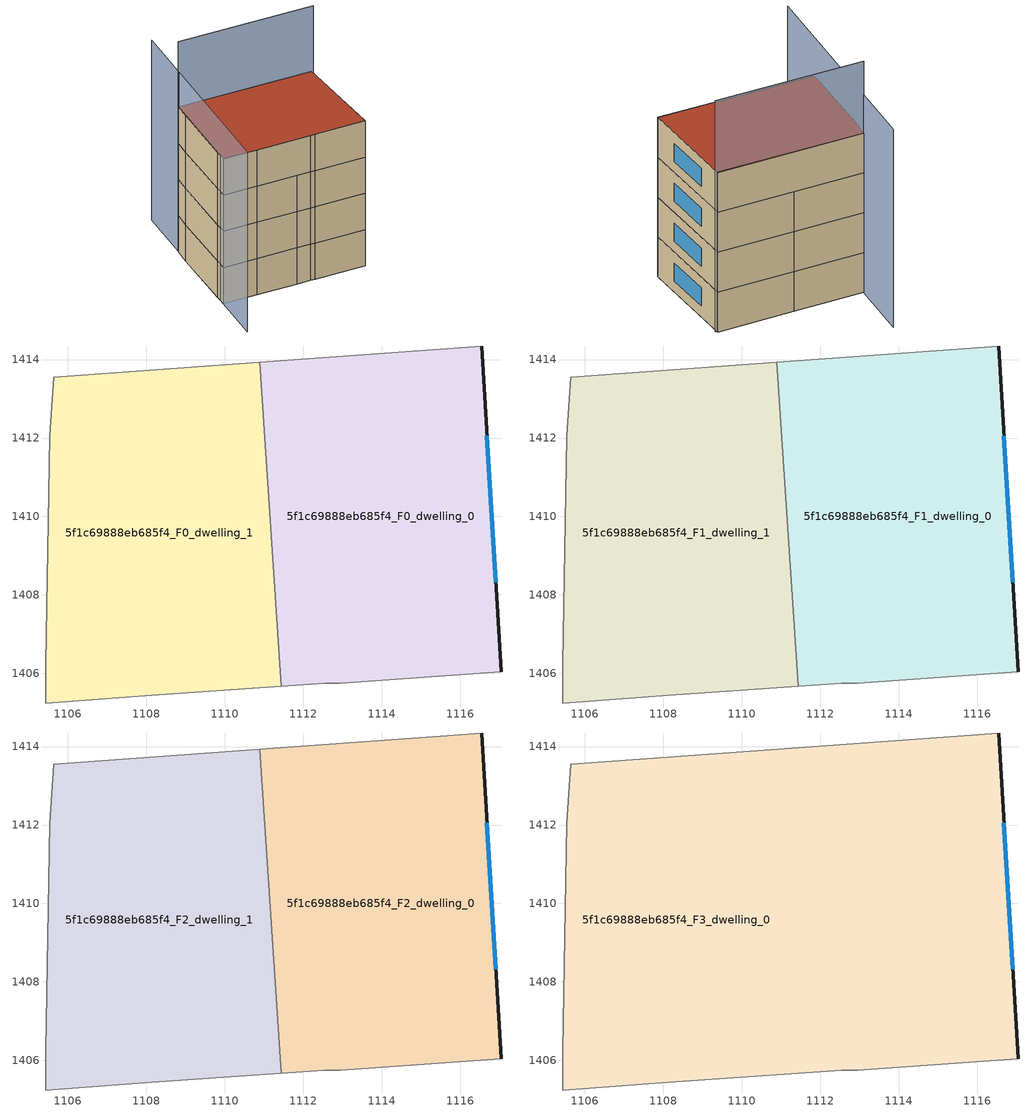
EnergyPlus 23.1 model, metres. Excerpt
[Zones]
5f1c69888eb685f4_F0_dwelling_0
 floor ground (EU_floor_Construction): 1116.55,1414.35 1117.05,1406.04 1112.94,1405.74 1112.54,1405.74 1111.44,1405.67 1110.89,1413.93 z0
 wall outside (EU_wall_Construction): 1117.05,1406.04 1116.55,1414.35 z0:3
 wall adiabatic (EU_wall_Construction): 1111.44,1405.67 1112.54,1405.74 1112.94,1405.74 1117.05,1406.04 / 1116.55,1414.35 1110.89,1413.93 z0:3
 wall to 5f1c69888eb685f4_F0_dwelling_1 (EU_wall_Construction): 1110.89,1413.93 1111.44,1405.67 z0:3
 window (EU_Window_Construction): 1116.91,1408.33 1116.69,1412.06 z0.83:2.17
5f1c69888eb685f4_F0_dwelling_1
 floor ground (EU_floor_Construction): 1110.89,1413.93 1111.44,1405.67 1108.14,1405.44 1105.44,1405.24 1105.44,1406.24 1105.54,1412.05 1105.64,1413.55 z0
 wall adiabatic (EU_wall_Construction): 1110.89,1413.93 1105.64,1413.55 1105.54,1412.05 1105.44,1406.24 1105.44,1405.24 1108.14,1405.44 1111.44,1405.67 z0:3
5f1c69888eb685f4_F1_dwelling_0
 floor to 5f1c69888eb685f4_F0_dwelling_0 (EU_floor_Construction): 1116.55,1414.35 1117.05,1406.04 1112.94,1405.74 1112.54,1405.74 1111.44,1405.67 1110.89,1413.93 z3
 wall outside (EU_wall_Construction): 1117.05,1406.04 1116.55,1414.35 z3:6
 wall adiabatic (EU_wall_Construction): 1111.44,1405.67 1112.54,1405.74 1112.94,1405.74 1117.05,1406.04 / 1116.55,1414.35 1110.89,1413.93 z3:6
 wall to 5f1c69888eb685f4_F1_dwelling_1 (EU_wall_Construction): 1110.89,1413.93 1111.44,1405.67 z3:6
 window (EU_Window_Construction): 1116.91,1408.33 1116.69,1412.06 z3.83:5.17
5f1c69888eb685f4_F1_dwelling_1
 floor to 5f1c69888eb685f4_F0_dwelling_1 (EU_floor_Construction): 1110.89,1413.93 1111.44,1405.67 1108.14,1405.44 1105.44,1405.24 1105.44,1406.24 1105.54,1412.05 1105.64,1413.55 z3
 wall adiabatic (EU_wall_Construction): 1110.89,1413.93 1105.64,1413.55 1105.54,1412.05 1105.44,1406.24 1105.44,1405.24 1108.14,1405.44 1111.44,1405.67 z3:6
5f1c69888eb685f4_F2_dwelling_0
 floor to 5f1c69888eb685f4_F1_dwelling_0 (EU_floor_Construction): 1116.55,1414.35 1117.05,1406.04 1112.94,1405.74 1112.54,1405.74 1111.44,1405.67 1110.89,1413.93 z6
 wall outside (EU_wall_Construction): 1117.05,1406.04 1116.55,1414.35 z6:9
 wall adiabatic (EU_wall_Construction): 1111.44,1405.67 1112.54,1405.74 1112.94,1405.74 1117.05,1406.04 / 1116.55,1414.35 1110.89,1413.93 z6:9
 wall to 5f1c69888eb685f4_F2_dwelling_1 (EU_wall_Construction): 1110.89,1413.93 1111.44,1405.67 z6:9
 window (EU_Window_Construction): 1116.91,1408.33 1116.69,1412.06 z6.83:8.17
5f1c69888eb685f4_F2_dwelling_1
 floor to 5f1c69888eb685f4_F1_dwelling_1 (EU_floor_Construction): 1110.89,1413.93 1111.44,1405.67 1108.14,1405.44 1105.44,1405.24 1105.44,1406.24 1105.54,1412.05 1105.64,1413.55 z6
 wall adiabatic (EU_wall_Construction): 1110.89,1413.93 1105.64,1413.55 1105.54,1412.05 1105.44,1406.24 1105.44,1405.24 1108.14,1405.44 1111.44,1405.67 z6:9
5f1c69888eb685f4_F3_dwelling_0
 floor to 5f1c69888eb685f4_F2_dwelling_0 (EU_floor_Construction): 1116.55,1414.35 1117.05,1406.04 1112.94,1405.74 1112.54,1405.74 1111.44,1405.67 1110.89,1413.93 z9
 floor to 5f1c69888eb685f4_F2_dwelling_1 (EU_floor_Construction): 1110.89,1413.93 1111.44,1405.67 1108.14,1405.44 1105.44,1405.24 1105.44,1406.24 1105.54,1412.05 1105.64,1413.55 z9
 wall outside (EU_wall_Construction): 1117.05,1406.04 1116.55,1414.35 z9:12
 wall adiabatic (EU_wall_Construction): 1116.55,1414.35 1105.64,1413.55 1105.54,1412.05 1105.44,1406.24 1105.44,1405.24 1108.14,1405.44 1112.54,1405.74 1112.94,1405.74 1117.05,1406.04 z9:12
 window (EU_Window_Construction): 1116.91,1408.33 1116.69,1412.06 z9.83:11.17
 roof outside (EU_roof_Construction): 1117.05,1406.04 1116.55,1414.35 1105.64,1413.55 1105.54,1412.05 1105.44,1406.24 1105.44,1405.24 1108.14,1405.44 1112.54,1405.74 1112.94,1405.74 z12
shading: 1105.83,1418.55 1105.26,1400.77 z0:14.9; 1116.66,1414.24 1105.64,1413.55 z0:17.4
[Building]
EU S2 Campaign: North Axis=0; Terrain=City; Solar Distribution=FullExterior
[Site:Location]
Lyon-Bron: Latitude=45.75; Longitude=5; Time Zone=1; Elevation=198
[SizingPeriod:WeatherFileDays]
AnnualSizingPeriod: Begin Month=1; Begin Day of Month=1; End Month=12; End Day of Month=31; Day of Week for Start Day=Monday; Use Weather File Daylight Saving Period=No; Use Weather File Rain and Snow Indicators=No
[MATERIAL]
EU_InternalMass_Material: Roughness=MediumRough; Thickness=0.1; Conductivity=1; Density=1800; Specific Heat=900; Thermal Absorptance=0.9; Solar Absorptance=0.7; Visible Absorptance=0.7
[MATERIAL:NOMASS] Roughness=MediumRough; Thermal Absorptance=0.9; Solar Absorptance=0.7; Visible Absorptance=0.7
Name | Thermal Resistance
EU_wall_NoMass | 0.87146
EU_roof_NoMass | 0.842276
EU_floor_NoMass | 0.496999
[WINDOWMATERIAL:SIMPLEGLAZINGSYSTEM]
EU_Window_SimpleGlazing: UFactor=2.2525; Solar Heat Gain Coefficient=0.76; Visible Transmittance=0.76
[CONSTRUCTION]
EU_wall_Construction: EU_wall_NoMass
EU_roof_Construction: EU_roof_NoMass
EU_floor_Construction: EU_floor_NoMass
EU_Window_Construction: EU_Window_SimpleGlazing
EU_InternalMass_Construction: EU_InternalMass_Material
[ZONE] Type=1; Multiplier=1; Ceiling Height=autocalculate; Floor Area=autocalculate; Part of Total Floor Area=Yes
Name | Volume
5f1c69888eb685f4_F0_dwelling_0; 5f1c69888eb685f4_F1_dwelling_0; 5f1c69888eb685f4_F2_dwelling_0 | 140.862
5f1c69888eb685f4_F3_dwelling_0 | 281.736
5f1c69888eb685f4_F0_dwelling_1; 5f1c69888eb685f4_F1_dwelling_1; 5f1c69888eb685f4_F2_dwelling_1 | 140.865
[INTERNALMASS] Construction=EU_InternalMass_Construction
Name | Zone or ZoneList | Surface Area
5f1c69888eb685f4_F0_dwelling_0_EU_InternalMass | 5f1c69888eb685f4_F0_dwelling_0 | 46.9541
5f1c69888eb685f4_F0_dwelling_1_EU_InternalMass | 5f1c69888eb685f4_F0_dwelling_1 | 46.955
5f1c69888eb685f4_F1_dwelling_0_EU_InternalMass | 5f1c69888eb685f4_F1_dwelling_0 | 46.9541
5f1c69888eb685f4_F1_dwelling_1_EU_InternalMass | 5f1c69888eb685f4_F1_dwelling_1 | 46.955
5f1c69888eb685f4_F2_dwelling_0_EU_InternalMass | 5f1c69888eb685f4_F2_dwelling_0 | 46.9541
5f1c69888eb685f4_F2_dwelling_1_EU_InternalMass | 5f1c69888eb685f4_F2_dwelling_1 | 46.955
5f1c69888eb685f4_F3_dwelling_0_EU_InternalMass | 5f1c69888eb685f4_F3_dwelling_0 | 93.9119
[OTHEREQUIPMENT] Fuel Type=Electricity; Design Level Calculation Method=Watts/Area; Power per Zone Floor Area=1; Fraction Latent=0; Fraction Radiant=0; Fraction Lost=0; Carbon Dioxide Generation Rate=0; EndUse Subcategory=EU_Step8_InternalGains
Name | Zone or ZoneList or Space or SpaceList | Schedule
EU_Step8_InternalGain_5f1c69888eb685f4_F0_dwelling_0_f000 | 5f1c69888eb685f4_F0_dwelling_0 | EU_Step8_GainSchedule_5f1c69888eb685f4_F0_dwelling_0_f000
EU_Step8_InternalGain_5f1c69888eb685f4_F0_dwelling_1_f000 | 5f1c69888eb685f4_F0_dwelling_1 | EU_Step8_GainSchedule_5f1c69888eb685f4_F0_dwelling_1_f000
EU_Step8_InternalGain_5f1c69888eb685f4_F1_dwelling_0_f000 | 5f1c69888eb685f4_F1_dwelling_0 | EU_Step8_GainSchedule_5f1c69888eb685f4_F1_dwelling_0_f000
EU_Step8_InternalGain_5f1c69888eb685f4_F1_dwelling_1_f000 | 5f1c69888eb685f4_F1_dwelling_1 | EU_Step8_GainSchedule_5f1c69888eb685f4_F1_dwelling_1_f000
EU_Step8_InternalGain_5f1c69888eb685f4_F2_dwelling_0_f000 | 5f1c69888eb685f4_F2_dwelling_0 | EU_Step8_GainSchedule_5f1c69888eb685f4_F2_dwelling_0_f000
EU_Step8_InternalGain_5f1c69888eb685f4_F2_dwelling_1_f000 | 5f1c69888eb685f4_F2_dwelling_1 | EU_Step8_GainSchedule_5f1c69888eb685f4_F2_dwelling_1_f000
EU_Step8_InternalGain_5f1c69888eb685f4_F3_dwelling_0_f000 | 5f1c69888eb685f4_F3_dwelling_0 | EU_Step8_GainSchedule_5f1c69888eb685f4_F3_dwelling_0_f000
[ZONEVENTILATION:DESIGNFLOWRATE] Schedule=EU_AlwaysOn; Design Flow Rate Calculation Method=AirChanges/Hour; Air Changes per Hour=0.425; Ventilation Type=Natural; Fan Pressure Rise=0; Fan Total Efficiency=1; Constant Term Coefficient=1; Temperature Term Coefficient=0; Velocity Term Coefficient=0; Velocity Squared Term Coefficient=0; Minimum Indoor Temperature=-100; Maximum Indoor Temperature=100; Delta Temperature=-100; Minimum Outdoor Temperature=-100; Maximum Outdoor Temperature=100; Maximum Wind Speed=40
Name | Zone or ZoneList or Space or SpaceList
EU_ConstantAir_5f1c69888eb685f4_F0_dwelling_0 | 5f1c69888eb685f4_F0_dwelling_0
EU_ConstantAir_5f1c69888eb685f4_F0_dwelling_1 | 5f1c69888eb685f4_F0_dwelling_1
EU_ConstantAir_5f1c69888eb685f4_F1_dwelling_0 | 5f1c69888eb685f4_F1_dwelling_0
EU_ConstantAir_5f1c69888eb685f4_F1_dwelling_1 | 5f1c69888eb685f4_F1_dwelling_1
EU_ConstantAir_5f1c69888eb685f4_F2_dwelling_0 | 5f1c69888eb685f4_F2_dwelling_0
EU_ConstantAir_5f1c69888eb685f4_F2_dwelling_1 | 5f1c69888eb685f4_F2_dwelling_1
EU_ConstantAir_5f1c69888eb685f4_F3_dwelling_0 | 5f1c69888eb685f4_F3_dwelling_0
[HVACTEMPLATE:THERMOSTAT] Constant Heating Setpoint=20; Constant Cooling Setpoint=50
EU_HeatOnly_5f1c69888eb685f4_F0_dwelling_0; EU_HeatOnly_5f1c69888eb685f4_F0_dwelling_1; EU_HeatOnly_5f1c69888eb685f4_F1_dwelling_0; EU_HeatOnly_5f1c69888eb685f4_F1_dwelling_1; EU_HeatOnly_5f1c69888eb685f4_F2_dwelling_0; EU_HeatOnly_5f1c69888eb685f4_F2_dwelling_1; EU_HeatOnly_5f1c69888eb685f4_F3_dwelling_0
[HVACTEMPLATE:ZONE:IDEALLOADSAIRSYSTEM] System Availability Schedule=EU_AlwaysOn; Maximum Heating Supply Air Temperature=50; Minimum Cooling Supply Air Temperature=13; Maximum Heating Supply Air Humidity Ratio=0.0156; Minimum Cooling Supply Air Humidity Ratio=0.0077; Heating Limit=NoLimit; Cooling Limit=NoLimit; Heating Availability Schedule=EU_AlwaysOn; Cooling Availability Schedule=EU_CoolingOff; Dehumidification Control Type=ConstantSensibleHeatRatio; Cooling Sensible Heat Ratio=0.7; Dehumidification Setpoint=60; Humidification Control Type=None; Humidification Setpoint=30; Outdoor Air Method=None; Outdoor Air Flow Rate per Person=0.00944; Outdoor Air Flow Rate per Zone Floor Area=0; Outdoor Air Flow Rate per Zone=0; Demand Controlled Ventilation Type=None; Outdoor Air Economizer Type=NoEconomizer; Heat Recovery Type=None; Sensible Heat Recovery Effectiveness=0.7; Latent Heat Recovery Effectiveness=0.65
Name | Template Thermostat
5f1c69888eb685f4_F0_dwelling_0 | EU_HeatOnly_5f1c69888eb685f4_F0_dwelling_0
5f1c69888eb685f4_F0_dwelling_1 | EU_HeatOnly_5f1c69888eb685f4_F0_dwelling_1
5f1c69888eb685f4_F1_dwelling_0 | EU_HeatOnly_5f1c69888eb685f4_F1_dwelling_0
5f1c69888eb685f4_F1_dwelling_1 | EU_HeatOnly_5f1c69888eb685f4_F1_dwelling_1
5f1c69888eb685f4_F2_dwelling_0 | EU_HeatOnly_5f1c69888eb685f4_F2_dwelling_0
5f1c69888eb685f4_F2_dwelling_1 | EU_HeatOnly_5f1c69888eb685f4_F2_dwelling_1
5f1c69888eb685f4_F3_dwelling_0 | EU_HeatOnly_5f1c69888eb685f4_F3_dwelling_0
[SIZING:ZONE] Zone Cooling Design Supply Air Temperature Input Method=SupplyAirTemperature; Zone Cooling Design Supply Air Temperature=13; Zone Heating Design Supply Air Temperature Input Method=SupplyAirTemperature; Zone Heating Design Supply Air Temperature=50; Zone Cooling Design Supply Air Humidity Ratio=0.008; Zone Heating Design Supply Air Humidity Ratio=0.008; Cooling Design Air Flow Method=DesignDay; Cooling Design Air Flow Rate=0; Cooling Minimum Air Flow per Zone Floor Area=0.000762; Cooling Minimum Air Flow=0; Cooling Minimum Air Flow Fraction=0.2; Heating Design Air Flow Method=DesignDay; Heating Design Air Flow Rate=0; Heating Maximum Air Flow per Zone Floor Area=0.002032; Heating Maximum Air Flow=0.141576; Heating Maximum Air Flow Fraction=0.3; Account for Dedicated Outdoor Air System=No; Dedicated Outdoor Air System Control Strategy=NeutralSupplyAir; Dedicated Outdoor Air Low Setpoint Temperature for Design=autosize; Dedicated Outdoor Air High Setpoint Temperature for Design=autosize; Zone Load Sizing Method=Sensible Load Only No Latent Load; Zone Latent Cooling Design Supply Air Humidity Ratio Input Method=HumidityRatioDifference; Zone Cooling Design Supply Air Humidity Ratio Difference=0.005; Zone Latent Heating Design Supply Air Humidity Ratio Input Method=HumidityRatioDifference; Zone Humidification Design Supply Air Humidity Ratio Difference=0.005
5f1c69888eb685f4_F0_dwelling_0; 5f1c69888eb685f4_F0_dwelling_1; 5f1c69888eb685f4_F1_dwelling_0; 5f1c69888eb685f4_F1_dwelling_1; 5f1c69888eb685f4_F2_dwelling_0; 5f1c69888eb685f4_F2_dwelling_1; 5f1c69888eb685f4_F3_dwelling_0
[SCHEDULE:CONSTANT]
Name | Hourly Value
EU_AlwaysOn | 1
EU_CoolingOff | 0
[SCHEDULE:FILE] Column Number=1; Rows to Skip at Top=0; Number of Hours of Data=8760; Column Separator=Comma; Interpolate to Timestep=No; Minutes per Item=60; Adjust Schedule for Daylight Savings=Yes
Name | File
EU_Step8_GainSchedule_5f1c69888eb685f4_F0_dwelling_0_f000 | ../../schedules/5f1c69888eb685f4/5f1c69888eb685f4_F0_dwelling_0_f000_gain.csv
EU_Step8_GainSchedule_5f1c69888eb685f4_F0_dwelling_1_f000 | ../../schedules/5f1c69888eb685f4/5f1c69888eb685f4_F0_dwelling_1_f000_gain.csv
EU_Step8_GainSchedule_5f1c69888eb685f4_F1_dwelling_0_f000 | ../../schedules/5f1c69888eb685f4/5f1c69888eb685f4_F1_dwelling_0_f000_gain.csv
EU_Step8_GainSchedule_5f1c69888eb685f4_F1_dwelling_1_f000 | ../../schedules/5f1c69888eb685f4/5f1c69888eb685f4_F1_dwelling_1_f000_gain.csv
EU_Step8_GainSchedule_5f1c69888eb685f4_F2_dwelling_0_f000 | ../../schedules/5f1c69888eb685f4/5f1c69888eb685f4_F2_dwelling_0_f000_gain.csv
EU_Step8_GainSchedule_5f1c69888eb685f4_F2_dwelling_1_f000 | ../../schedules/5f1c69888eb685f4/5f1c69888eb685f4_F2_dwelling_1_f000_gain.csv
EU_Step8_GainSchedule_5f1c69888eb685f4_F3_dwelling_0_f000 | ../../schedules/5f1c69888eb685f4/5f1c69888eb685f4_F3_dwelling_0_f000_gain.csv
